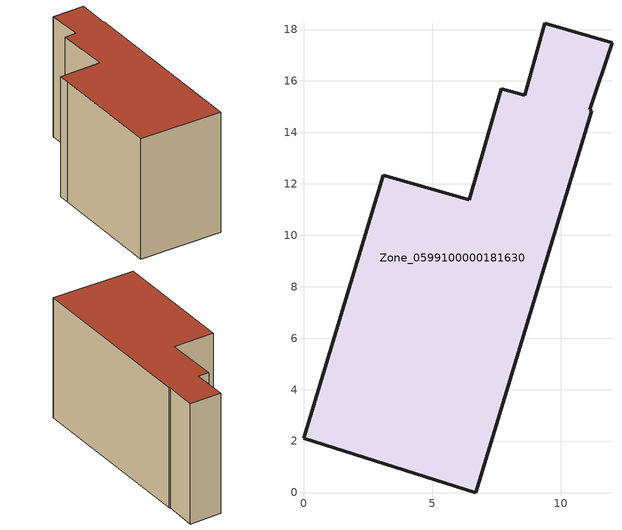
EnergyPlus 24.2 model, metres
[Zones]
Zone_0599100000181630
 floor ground (C_G): 8.59,15.45 9.38,18.23 11.99,17.5 11.13,14.88 11.2,14.84 6.69,0 0,2.11 2.85,11.5 3.11,12.34 6.45,11.38 7.69,15.7 z0
 wall outside (C_F): 11.13,14.88 11.99,17.5 9.38,18.23 8.59,15.45 7.69,15.7 6.45,11.38 3.11,12.34 2.85,11.5 0,2.11 6.69,0 11.2,14.84 11.13,14.88 z0:10.31
 roof outside (C_R): 3.11,12.34 2.85,11.5 0,2.11 6.69,0 11.2,14.84 11.13,14.88 11.99,17.5 9.38,18.23 8.59,15.45 7.69,15.7 6.45,11.38 z10.31
[BUILDING]
Pand.0599100000181630: North Axis=0; Terrain=City; Loads Convergence Tolerance Value=0.04; Temperature Convergence Tolerance Value=0.4; Solar Distribution=FullExterior; Maximum Number of Warmup Days=25; Minimum Number of Warmup Days=1
[Site:Location]
Rotterdam.The.Hague.AP_ZH_NLD Design_Conditions: Latitude=51.96; Longitude=4.45; Time Zone=1; Elevation=-4.5
[SITE:GROUNDTEMPERATURE:BUILDINGSURFACE]
18, 18, 18, 18, 18, 18, 18, 18, 18, 18, 18, 18
[MATERIAL] Thermal Absorptance=0.9; Solar Absorptance=0.7; Visible Absorptance=0.7
Name | Roughness | Thickness | Conductivity | Density | Specific Heat
G.TC.1946 | MediumSmooth | 0.15 | 1 | 540 | 1210
F.TC.1946 | Rough | 0.3 | 0.857143 | 1920 | 840
R.TC.1946 | MediumRough | 0.2 | 0.909091 | 1500 | 1000
[CONSTRUCTION]
C_G: G.TC.1946
C_F: F.TC.1946
C_R: R.TC.1946
[ZONE]
Zone_0599100000181630: Type=1; Multiplier=1; Ceiling Height=Autocalculate; Volume=Autocalculate; Floor Area=autocalculate; Part of Total Floor Area=Yes
[ZONEINFILTRATION:DESIGNFLOWRATE]
Infil_Zone_0599100000181630: Zone or ZoneList or Space or SpaceList=Zone_0599100000181630; Schedule=AlwaysOn; Design Flow Rate Calculation Method=Flow/Area; Flow Rate per Floor Area=0.003; Constant Term Coefficient=1; Temperature Term Coefficient=0; Velocity Term Coefficient=0; Velocity Squared Term Coefficient=0
[HVACTEMPLATE:ZONE:IDEALLOADSAIRSYSTEM]
Zone_0599100000181630: Maximum Heating Supply Air Temperature=50; Minimum Cooling Supply Air Temperature=13; Maximum Heating Supply Air Humidity Ratio=0.0156; Minimum Cooling Supply Air Humidity Ratio=0.0077; Heating Limit=NoLimit; Cooling Limit=NoLimit; Dehumidification Control Type=ConstantSensibleHeatRatio; Cooling Sensible Heat Ratio=0.7; Dehumidification Setpoint=60; Humidification Control Type=None; Humidification Setpoint=30; Outdoor Air Method=None; Outdoor Air Flow Rate per Person=0.00944; Outdoor Air Flow Rate per Zone Floor Area=0; Outdoor Air Flow Rate per Zone=0; Demand Controlled Ventilation Type=None; Outdoor Air Economizer Type=NoEconomizer; Heat Recovery Type=None; Sensible Heat Recovery Effectiveness=0.7; Latent Heat Recovery Effectiveness=0.65
[ZONECONTROL:THERMOSTAT]
ThermostatControl_Zone_0599100000181630: Zone or ZoneList=Zone_0599100000181630; Control Type Schedule=DualSetpointControlType; Control 1=Thermostat_Zone_0599100000181630; Temperature Difference Between Cutout And Setpoint=0
[THERMOSTATSETPOINT:DUALSETPOINT]
Thermostat_Zone_0599100000181630: Heating Setpoint Temperature Schedule=HeatingSetpoint_Zone_0599100000181630; Cooling Setpoint Temperature Schedule=CoolingSetpoint_Zone_0599100000181630
[SCHEDULE:COMPACT]
HeatingSetpoint_Zone_0599100000181630: Through: 12/31, For: AllDays, Until: 24:00, 21
CoolingSetpoint_Zone_0599100000181630: Through: 12/31, For: AllDays, Until: 24:00, 24
DualSetpointControlType: Through: 12/31, For: AllDays, Until: 24:00, 4
AlwaysOn: Through: 12/31, For: AllDays, Until: 24:00, 1
